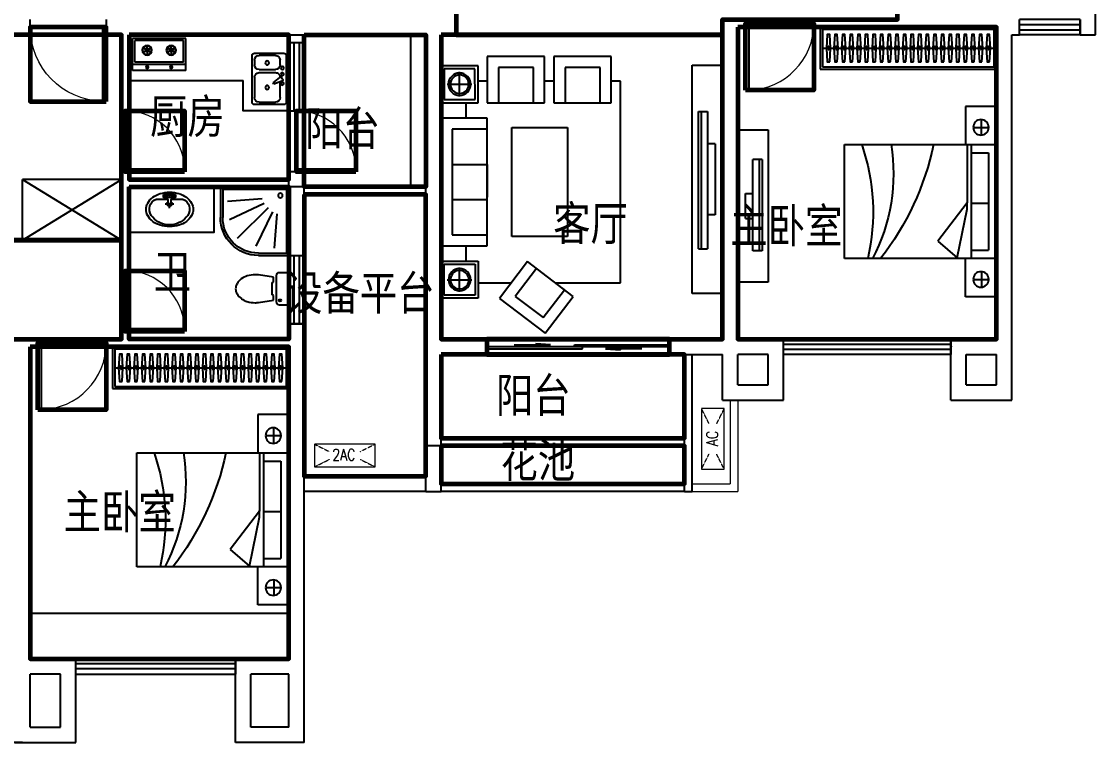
# Model space of a CAD drawing. Extents: x 4814447 to 4843647, y -954808 to -938608.
# Drawn here: x 4829533 to 4843647, y -954808 to -945333 of the extents above; entities that cross this region are included whole.
import ezdxf

# ---------------------------------------------------------------- set-up
doc = ezdxf.new("R2010")
doc.units = 0
doc.header["$MEASUREMENT"] = 0
doc.linetypes.add('DASH', pattern=[0.35, 0.25, -0.1])
doc.linetypes.add('HIDDEN', pattern=[0.375, 0.25, -0.125])
doc.layers.get('0').update_dxf_attribs({"linetype": 'CONTINUOUS'})
for name, color, linetype in [('BALCONY', 153, 'CONTINUOUS'), ('F1', 8, 'CONTINUOUS'), ('FURNITURE', 8, 'CONTINUOUS'), ('Furniture(家具)', 8, 'CONTINUOUS'), ('LINE', 21, 'CONTINUOUS'), ('LVTRY', 187, 'CONTINUOUS'), ('RAIL', 163, 'CONTINUOUS'), ('TEXT_文字_', 7, 'CONTINUOUS'), ('WALL', 2, 'CONTINUOUS'), ('wc', 8, 'CONTINUOUS'), ('WINDOW', 4, 'CONTINUOUS')]:
    doc.layers.add(name, color=color, linetype=linetype)
for name, color, linetype, lineweight in [('GT_卧室', 1, 'CONTINUOUS', 60), ('GT_卫生间', 5, 'CONTINUOUS', 60), ('GT_厨房', 4, 'CONTINUOUS', 60), ('GT_客厅', 2, 'CONTINUOUS', 60), ('GT_花园', 74, 'CONTINUOUS', 60), ('GT_过道', 30, 'CONTINUOUS', 60), ('GT_门', 245, 'CONTINUOUS', 60), ('GT_阳台', 6, 'CONTINUOUS', 60), ('GT_餐厅', 3, 'CONTINUOUS', 60), ('K_EQUPMENT_W', 6, 'CONTINUOUS', 9)]:
    doc.layers.add(name, color=color, linetype=linetype, lineweight=lineweight)
doc.styles.add('_HZTXT', font='txt.shx', dxfattribs={"width": 0.8, "bigfont": 'HZTXT.shx'})
doc.styles.add('_ZBHZ', font='simhei.ttf', dxfattribs={"width": 0.8})

# ---------------------------------------------------------------- blocks, each defined once
blk = doc.blocks.new('$PLAN$00001563')
for p, q in [((1250, 0), (-1250, 0)), ((-1250, 0), (-1250, -409)), ((-750, 0), (-750, -2000)), ((750, -2000), (750, 0)), ((1250, 0), (1250, -409)), ((-1023, -305), (-1023, -102)), ((639, -104), (-639, -104)), ((-639, -333), (-639, -104)), ((-22, -333), (-22, -104)), ((639, -333), (639, -104)), ((975, -305), (975, -102)), ((-920, -199), (-1125, -199)), ((873, -199), (1077, -199)), ((-1250, -409), (-750, -409)), ((750, -333), (-750, -333)), ((-740, -516), (-98, -388)), ((-18, -388), (-521, -770)), ((-98, -388), (-11, -388)), ((750, -388), (-18, -388)), ((1250, -409), (750, -409)), ((-521, -770), (-740, -516)), ((-750, -2000), (750, -2000))]:
    blk.add_line(p, q)
for centre in [(-1023, -205), (975, -205)]:
    blk.add_circle(centre, 102)
for centre, radius, start, end in [((1524, -4452), 3707, 102.0578, 127.8384), ((368, -3767), 2412, 80.8909, 117.5798), ((-135, -4317), 2694, 70.8175, 103.1624)]:
    blk.add_arc(centre, radius, start, end)
blk = doc.blocks.new('HYU')
for p, q in [((137720, -185365), (137332, -185874)), ((138351, -185846), (137720, -185365)), ((137749, -185581), (137454, -185967)), ((138136, -185875), (137749, -185581)), ((137963, -186355), (138351, -185846)), ((137332, -185874), (137963, -186355)), ((137454, -185967), (137479, -185986)), ((137841, -186262), (138136, -185875)), ((138520, -186574), (138520, -188340)), ((139159, -186574), (138520, -186574)), ((139160, -188340), (139159, -186574)), ((139006, -186728), (138520, -186728)), ((139006, -188186), (139006, -186728)), ((138520, -187700), (138520, -187245)), ((138520, -188186), (139006, -188186)), ((138520, -188340), (139160, -188340)), ((137599, -188553), (136806, -188553)), ((136806, -188553), (136806, -189193)), ((136959, -188553), (136959, -189039)), ((137445, -188553), (137415, -188553)), ((137445, -189039), (137445, -188553)), ((137599, -189193), (137599, -188553)), ((138520, -188553), (137727, -188553)), ((137727, -188553), (137727, -189193)), ((137880, -188553), (137880, -189039)), ((138366, -188553), (138336, -188553)), ((138366, -189039), (138366, -188553)), ((138520, -189193), (138520, -188553)), ((136959, -189039), (137445, -189039)), ((137880, -189039), (138366, -189039)), ((136806, -189193), (137599, -189193)), ((137727, -189193), (138520, -189193))]:
    blk.add_line(p, q)
at = {"linetype": 'ByBlock'}
for p, q in [((138648, -185849), (139159, -185849)), ((138648, -186361), (138648, -185849)), ((139159, -185849), (139159, -186361)), ((138690, -185892), (139117, -185892)), ((138690, -186318), (138690, -185892)), ((138904, -185935), (138904, -186276)), ((139117, -185892), (139117, -186318)), ((136678, -186063), (136678, -188852)), ((137579, -186063), (136678, -186063)), ((138648, -186063), (138185, -186064)), ((139074, -186105), (138733, -186105)), ((139159, -186361), (138648, -186361)), ((139117, -186318), (138690, -186318)), ((138818, -186574), (138818, -186361)), ((137411, -186702), (138179, -186702)), ((137411, -188212), (137411, -186702)), ((138179, -186702), (138179, -188212)), ((139006, -187214), (138520, -187214)), ((139006, -187700), (138520, -187700)), ((138179, -188212), (137411, -188212)), ((138818, -188553), (138818, -188340)), ((138648, -188553), (138648, -189065)), ((139160, -188553), (138648, -188553)), ((138690, -188596), (138691, -189022)), ((139117, -188596), (138690, -188596)), ((138904, -188638), (138904, -188979)), ((139117, -189022), (139117, -188596)), ((139160, -189065), (139160, -188553)), ((139074, -188809), (138733, -188809)), ((136678, -188852), (136806, -188852)), ((137599, -188852), (137727, -188852)), ((138520, -188851), (138648, -188851)), ((138648, -189065), (139160, -189065)), ((138691, -189022), (139117, -189022))]:
    blk.add_line(p, q, dxfattribs=at)
at = {"linetype": 'ByBlock', "extrusion": (0, 0, -1)}
for centre, major_axis, start_param, end_param in [((138904, -186105), (-10, 153), -1.508582, 4.774603), ((138904, -186105), (-14, 127), -1.464910568844046, 4.818274738335539), ((138904, -188809), (-16, 153), -1.464919, 4.818266), ((138904, -188809), (-13, 127), -1.465821, 4.817364)]:
    blk.add_ellipse(centre, major_axis=major_axis, ratio=1, start_param=start_param, end_param=end_param, dxfattribs=at)
blk = doc.blocks.new('A$C20217E62')
at = {"layer": 'F1'}
for p, q in [((644, 450), (31, 450)), ((0, 419), (0, 31)), ((31, 92), (31, 307)), ((92, 368), (298, 368)), ((306, 391), (267, 287)), ((267, 287), (285, 277)), ((285, 277), (355, 363)), ((335, 402), (350, 393)), ((419, 307), (419, 92)), ((460, 92), (460, 307)), ((522, 368), (583, 368)), ((644, 307), (644, 92)), ((675, 31), (675, 419)), ((31, 0), (644, 0)), ((358, 31), (92, 31)), ((583, 31), (522, 31))]:
    blk.add_line(p, q, dxfattribs=at)
for centre, radius in [((276, 399), 20.5), ((399, 399), 20.5), ((481, 399), 20.5), ((225, 199), 25.6), ((547, 199), 25.6)]:
    blk.add_circle(centre, radius, dxfattribs=at)
for centre, radius, start, end in [((31, 419), 30.7, 90, 180), ((644, 419), 30.7, 360, 90), ((92, 307), 61.4, 90, 180), ((325, 384), 20.5, 60, 159.4623), ((340, 376), 20.5, 320.5377, 60), ((358, 307), 61.4, 360, 90), ((522, 307), 61.4, 90, 180), ((583, 307), 61.4, 360, 90), ((31, 31), 30.7, 180, 270), ((92, 92), 61.4, 180, 270), ((358, 92), 61.4, 270, 360), ((522, 92), 61.4, 180, 270), ((583, 92), 61.4, 270, 360), ((644, 31), 30.7, 270, 360)]:
    blk.add_arc(centre, radius, start, end, dxfattribs=at)
blk = doc.blocks.new('A$C70047E59')
at = {"layer": 'wc'}
for p, q in [((0, 700), (0, 0)), ((0, 700), (424, 700)), ((80, 700), (80, 0)), ((110, 670), (110, 30)), ((110, 670), (394, 670)), ((258, 524), (232, 570)), ((277, 524), (304, 570)), ((394, 670), (394, 30)), ((424, 700), (424, 0)), ((249, 508), (196, 508)), ((258, 491), (232, 445)), ((277, 491), (304, 445)), ((287, 508), (340, 508)), ((249, 192), (196, 192)), ((258, 209), (232, 255)), ((258, 176), (232, 130)), ((277, 209), (304, 255)), ((277, 176), (304, 130)), ((287, 192), (340, 192)), ((0, 0), (424, 0)), ((110, 30), (394, 30))]:
    blk.add_line(p, q, dxfattribs=at)
for centre, radius in [((268, 508), 63.8), ((268, 508), 58.8), ((44, 508), 18.8), ((44, 508), 13.8), ((268, 508), 18.8), ((268, 508), 13.8), ((44, 192), 18.8), ((44, 192), 13.8), ((268, 192), 63.8), ((268, 192), 58.8), ((268, 192), 18.8), ((268, 192), 13.8)]:
    blk.add_circle(centre, radius, dxfattribs=at)
blk = doc.blocks.new('淋浴2')
for p, q in [((-900, -400), (-900, 0)), ((0, 0), (-900, 0)), ((0, -900), (0, 0)), ((-870, -400), (-870, -30)), ((-30, -30), (-870, -30)), ((-30, -870), (-30, -30)), ((-353, -159), (-805, -193)), ((-326, -216), (-778, -435)), ((-274, -273), (-679, -680)), ((-216, -326), (-431, -780)), ((-158, -352), (-189, -805)), ((-30, -870), (-400, -870)), ((0, -900), (-400, -900))]:
    blk.add_line(p, q)
blk.add_circle((-112, -112), 30)
for radius in [500, 470]:
    blk.add_arc((-400, -400), radius, 180, 270)
blk = doc.blocks.new('*U28')
for p, q in [((128, 210), (0, 210)), ((0, 210), (0, -210)), ((168, -170), (168, 170)), ((400, 181), (202, 152)), ((202, 152), (202, 90)), ((202, 90), (220, 82)), ((220, 82), (220, -80)), ((220, -80), (202, -85)), ((202, -85), (202, -152)), ((0, -210), (128, -210)), ((202, -152), (398, -181))]:
    blk.add_line(p, q)
blk.add_circle((118, 154), 14.5)
for centre, radius, start, end in [((128, 170), 40, 360, 90), ((446, -168), 352, 90.2924, 97.7689), ((446, -168), 352, 73.6387, 90.2924), ((470, -85), 266, 54.4566, 73.6387), ((508, -33), 201, 30.1295, 54.4566), ((565, 1), 135, 0.2924, 30.1295), ((565, 1), 135, 330.4554, 0.2924), ((469, 85), 266, 286.9462, 306.1283), ((507, 33), 201, 306.1283, 330.4554), ((128, -170), 40, 270, 360), ((444, 168), 352, 262.5124, 270.2924), ((444, 168), 352, 270.2924, 286.9462)]:
    blk.add_arc(centre, radius, start, end)
blk = doc.blocks.new('$PLAN$00002341')
for p, q in [((-52, 163), (56, 163)), ((-22, 144), (-17, 46)), ((21, 46), (26, 144)), ((-179, 92), (-17, 92)), ((-14, 36), (-54, 36)), ((-52, 110), (-20, 110)), ((2, -20), (2, 27)), ((58, 36), (18, 36)), ((21, 92), (183, 92)), ((24, 110), (56, 110))]:
    blk.add_line(p, q)
for centre, radius in [((-52, 137), 19.4), ((-52, 137), 12.6), ((56, 137), 19.4), ((56, 137), 12.6)]:
    blk.add_circle(centre, radius)
for centre, radius, start, end in [((-30, -139), 323, 106.7409, 125.9862), ((0, -237), 426, 90, 106.7409), ((-52, 137), 26.5, 90, 270), ((2, 126), 29.9, 37.4402, 142.5598), ((0, -237), 426, 73.2591, 90), ((56, 137), 26.5, 270, 90), ((30, -139), 323, 54.0138, 73.2591), ((-144, -37), 166, 150.2994, 180), ((-75, -77), 246, 125.9862, 150.2994), ((-114, -35), 148, 125.2171, 225.4044), ((-179, 57), 35.1, 90, 125.2171), ((2, 36), 30.9, 129.8713, 50.1287), ((2, 46), 19.1, 180, 0), ((2, 36), 19.3, 163.9274, 16.0726), ((183, 57), 35.1, 54.7829, 90), ((118, -35), 148, 314.5956, 54.7829), ((75, -77), 246, 29.7006, 54.0138), ((144, -37), 166, 0, 29.7006), ((-144, -37), 166, 180, 209.7006), ((-75, 3), 246, 209.7006, 234.0138), ((6, 59), 300, 221.743, 269.243), ((-2, 59), 300, 270.757, 318.257), ((75, 3), 246, 305.9862, 330.2994), ((144, -37), 166, 330.2994, 0), ((-30, 65), 323, 234.0138, 253.2591), ((0, 164), 426, 253.2591, 270), ((0, 164), 426, 270, 286.7409), ((30, 65), 323, 286.7409, 305.9862)]:
    blk.add_arc(centre, radius, start, end)
for p in [(2, 126, 0), (2, 36, 0)]:
    blk.add_point(p)
blk = doc.blocks.new('ewrew')
at = {"layer": 'FURNITURE'}
for p, q in [((-52631, 97939), (-53031, 97939)), ((-53031, 97939), (-53031, 94936)), ((-52631, 94936), (-52631, 97939)), ((-52748, 97329), (-52748, 95526)), ((-53031, 94936), (-52631, 94936))]:
    blk.add_line(p, q, dxfattribs=at)
at = {"layer": 'FURNITURE', "ltscale": 30}
for p, q in [((-52713, 97329), (-52833, 97329)), ((-52833, 97328), (-52833, 95526)), ((-52713, 95526), (-52713, 97329)), ((-52931, 96904), (-52931, 95971)), ((-52931, 96904), (-52833, 96904)), ((-52931, 95971), (-52833, 95971)), ((-52713, 95526), (-52833, 95526))]:
    blk.add_line(p, q, dxfattribs=at)
blk = doc.blocks.new('*U24')
blk.add_line((-970, -275), (1289, -275))
for points in [[(-1000, 0), (1319, 0), (1319, -550), (-1000, -550)], [(-970, -30), (1289, -30), (1289, -520), (-970, -520)]]:
    blk.add_lwpolyline(points, close=True)
at = {"elevation": 0}
for points in [[(-874, -95), (-862, -275), (-874, -455), (-906, -455), (-918, -275), (-906, -95)], [(-774, -95), (-762, -275), (-774, -455), (-806, -455), (-818, -275), (-806, -95)], [(-674, -95), (-662, -275), (-674, -455), (-706, -455), (-718, -275), (-706, -95)], [(-574, -95), (-562, -275), (-574, -455), (-606, -455), (-618, -275), (-606, -95)], [(-474, -95), (-462, -275), (-474, -455), (-506, -455), (-518, -275), (-506, -95)], [(-374, -95), (-362, -275), (-374, -455), (-406, -455), (-418, -275), (-406, -95)], [(-274, -95), (-262, -275), (-274, -455), (-306, -455), (-318, -275), (-306, -95)], [(-174, -95), (-162, -275), (-174, -455), (-206, -455), (-218, -275), (-206, -95)], [(-74, -95), (-62, -275), (-74, -455), (-106, -455), (-118, -275), (-106, -95)], [(26, -95), (38, -275), (26, -455), (-6, -455), (-18, -275), (-6, -95)], [(126, -95), (138, -275), (126, -455), (94, -455), (82, -275), (94, -95)], [(226, -95), (238, -275), (226, -455), (194, -455), (182, -275), (194, -95)], [(326, -95), (338, -275), (326, -455), (294, -455), (282, -275), (294, -95)], [(426, -95), (438, -275), (426, -455), (394, -455), (382, -275), (394, -95)], [(526, -95), (538, -275), (526, -455), (494, -455), (482, -275), (494, -95)], [(626, -95), (638, -275), (626, -455), (594, -455), (582, -275), (594, -95)], [(726, -95), (738, -275), (726, -455), (694, -455), (682, -275), (694, -95)], [(826, -95), (838, -275), (826, -455), (794, -455), (782, -275), (794, -95)], [(926, -95), (938, -275), (926, -455), (894, -455), (882, -275), (894, -95)], [(1026, -95), (1038, -275), (1026, -455), (994, -455), (982, -275), (994, -95)], [(1126, -95), (1138, -275), (1126, -455), (1094, -455), (1082, -275), (1094, -95)], [(1226, -95), (1238, -275), (1226, -455), (1194, -455), (1182, -275), (1194, -95)]]:
    blk.add_lwpolyline(points, close=True, dxfattribs=at)
at = {"ltscale": 15, "elevation": 0}
for points in [[(-894, -255), (-886, -255), (-886, -295), (-894, -295)], [(-794, -255), (-786, -255), (-786, -295), (-794, -295)], [(-694, -255), (-686, -255), (-686, -295), (-694, -295)], [(-594, -255), (-586, -255), (-586, -295), (-594, -295)], [(-494, -255), (-486, -255), (-486, -295), (-494, -295)], [(-394, -255), (-386, -255), (-386, -295), (-394, -295)], [(-294, -255), (-286, -255), (-286, -295), (-294, -295)], [(-194, -255), (-186, -255), (-186, -295), (-194, -295)], [(-94, -255), (-86, -255), (-86, -295), (-94, -295)], [(6, -255), (14, -255), (14, -295), (6, -295)], [(106, -255), (114, -255), (114, -295), (106, -295)], [(206, -255), (214, -255), (214, -295), (206, -295)], [(306, -255), (314, -255), (314, -295), (306, -295)], [(406, -255), (414, -255), (414, -295), (406, -295)], [(506, -255), (514, -255), (514, -295), (506, -295)], [(606, -255), (614, -255), (614, -295), (606, -295)], [(706, -255), (714, -255), (714, -295), (706, -295)], [(806, -255), (814, -255), (814, -295), (806, -295)], [(906, -255), (914, -255), (914, -295), (906, -295)], [(1006, -255), (1014, -255), (1014, -295), (1006, -295)], [(1106, -255), (1114, -255), (1114, -295), (1106, -295)], [(1206, -255), (1214, -255), (1214, -295), (1206, -295)]]:
    blk.add_lwpolyline(points, close=True, dxfattribs=at)
blk = doc.blocks.new('电视2')
at = {"layer": 'Furniture(家具)'}
for p, q in [((0, -400), (0, 0)), ((0, 0), (2000, 0)), ((1590, -116), (390, -116)), ((2000, 0), (2000, -400)), ((2000, -400), (0, -400))]:
    blk.add_line(p, q, dxfattribs=at)
at = {"layer": 'Furniture(家具)', "ltscale": 30}
for p, q in [((390, -82), (390, -202)), ((390, -82), (1590, -82)), ((1590, -82), (1590, -202)), ((1590, -202), (390, -202)), ((835, -300), (835, -202)), ((1165, -300), (1165, -202)), ((1165, -300), (835, -300))]:
    blk.add_line(p, q, dxfattribs=at)
blk = doc.blocks.new('A$C6669005D')
at = {"layer": 'K_EQUPMENT_W', "linetype": 'HIDDEN'}
for p, q in [((235, 89, 0), (402, 237, 0)), ((-370, 30, 0), (-151, -15, 0)), ((-293, -260, 0), (-125, -111, 0)), ((261, -8, 0), (480, -53, 0))]:
    blk.add_line(p, q, dxfattribs=at)
at = {"layer": 'K_EQUPMENT_W', "linetype": 'DASH', "extrusion": (-4.96878e-09, 3.63316e-09, 1)}
blk.add_lwpolyline([(402, 237), (480, -53), (-293, -260), (-370, 30)], close=True, dxfattribs=at)
at = {"layer": 'K_EQUPMENT_W', "style": '_HZTXT', "text_generation_flag": 4, "width": 0.8}
blk.add_text('AC', height=150, rotation=14.9223, dxfattribs=at).set_placement((-54, 28, 0))
blk = doc.blocks.new('A$C31923FBC')
at = {"layer": 'K_EQUPMENT_W', "linetype": 'HIDDEN'}
for p, q in [((0, 300), (200, 200, 0)), ((600, 200, 0), (800, 300, 0)), ((0, 0), (200, 100, 0)), ((600, 100, 0), (800, 0, 0))]:
    blk.add_line(p, q, dxfattribs=at)
at = {"layer": 'K_EQUPMENT_W', "linetype": 'DASH'}
blk.add_lwpolyline([(800, 0), (800, 300), (0, 300), (0, 0)], close=True, dxfattribs=at)
at = {"layer": 'K_EQUPMENT_W', "style": '_HZTXT', "width": 0.8}
blk.add_text('2AC', height=150, rotation=0.079, dxfattribs=at).set_placement((235, 84, 0))
blk = doc.blocks.new('$DorLib2D$00000001')
for p, q in [((0.45, 0.975), (0.5, 0.975)), ((0.45, 0), (0.45, 0.975)), ((0.5, 0), (0.5, 0.975)), ((0.5, 0), (0.45, 0))]:
    blk.add_line(p, q)
at = {"lineweight": 13}
blk.add_arc((0.475, 0), 0.975, 91.4693, 180, dxfattribs=at)
blk = doc.blocks.new('$DorLib2D$00000131')
at = {"color": 0, "linetype": 'Continuous'}
for p, q in [((0.15, 0.125), (0.2319, 0.1973)), ((0.2319, 0.1973), (0.2319, 0.125)), ((-0.5, 0.125), (-0.5, 0)), ((0.0192, 0.125), (-0.5, 0.125)), ((0.0192, 0), (0.0192, 0.125)), ((0.35, 0.125), (0.15, 0.125)), ((-0.5, 0), (0.0192, 0)), ((-0.024, 0), (0.5, 0)), ((-0.024, -0.125), (-0.024, 0)), ((0.5, 0), (0.5, -0.125)), ((-0.35, -0.125), (-0.15, -0.125)), ((-0.2319, -0.1973), (-0.2319, -0.125)), ((-0.15, -0.125), (-0.2319, -0.1973)), ((0.5, -0.125), (-0.024, -0.125))]:
    blk.add_line(p, q, dxfattribs=at)
blk = doc.blocks.new('$TCHSYS$WIN2D')
for p, q in [((-0.5, 0.5), (0.5, 0.5)), ((-0.5, 0.5), (-0.5, -0.5)), ((0.5, 0.5), (0.5, -0.5)), ((0.5, 0.1667), (-0.5, 0.1667)), ((0.5, -0.1667), (-0.5, -0.1667)), ((-0.5, -0.5), (0.5, -0.5))]:
    blk.add_line(p, q)

msp = doc.modelspace()

# ---------------------------------------------------------------- linework, layer by layer
at = {"layer": 'BALCONY', "linetype": 'ByBlock'}
for p, q in [((4834847, -947508), (4833247, -947508)), ((4834847, -947608), (4833247, -947608))]:
    msp.add_line(p, q, dxfattribs=at)
for points in [[(4838247, -950908), (4834847, -950908), (4834847, -949708)], [(4838247, -950808), (4835047, -950808), (4835047, -949708)], [(4838247, -951408), (4835047, -951408), (4835047, -951408)], [(4838247, -951508), (4835047, -951508), (4835047, -951508)], [(4829547, -954808), (4829547, -954808), (4826347, -954808)]]:
    msp.add_lwpolyline(points, dxfattribs=at)
at = {"layer": 'FURNITURE'}
for p, q in [((4829547, -948208), (4829547, -947408)), ((4830847, -947408), (4829547, -947408)), ((4829547, -947408), (4830847, -948208)), ((4829547, -948208), (4830847, -947408)), ((4830847, -948208), (4829547, -948208))]:
    msp.add_line(p, q, dxfattribs=at)
msp.add_lwpolyline([(4833047, -945508), (4834647, -945508), (4834647, -947508), (4833047, -947508)], close=True, dxfattribs=at)
at = {"layer": 'GT_卧室'}
for points in [[(4838947, -945408), (4838947, -949508), (4842347, -949508), (4842347, -945408), (4838947, -945408)], [(4829647, -949608), (4829647, -953708), (4833047, -953708), (4833047, -949608), (4829647, -949608)]]:
    msp.add_lwpolyline(points, dxfattribs=at)
at = {"layer": 'GT_卫生间'}
msp.add_lwpolyline([(4830947, -947508), (4833047, -947508), (4833047, -949508), (4830947, -949508), (4830947, -947508)], dxfattribs=at)
at = {"layer": 'GT_厨房'}
msp.add_lwpolyline([(4830947, -945508), (4830947, -947408), (4833047, -947408), (4833047, -945508), (4830947, -945508)], dxfattribs=at)
at = {"layer": 'GT_客厅'}
msp.add_lwpolyline([(4835047, -945508), (4835047, -949508), (4838747, -949508), (4838747, -945508), (4835047, -945508)], dxfattribs=at)
at = {"layer": 'GT_花园'}
msp.add_lwpolyline([(4835047, -950908), (4835047, -951408), (4838247, -951408), (4838247, -950908), (4835047, -950908)], dxfattribs=at)
at = {"layer": 'GT_过道'}
for points in [[(4835247, -944108), (4835247, -945508), (4838747, -945508), (4838747, -945308), (4841047, -945308), (4841047, -943608), (4840047, -943608), (4840047, -944308), (4838047, -944308), (4838047, -944108), (4835247, -944108)], [(4825747, -948208), (4825747, -949508), (4830847, -949508), (4830847, -948208), (4825747, -948208)]]:
    msp.add_lwpolyline(points, dxfattribs=at)
at = {"layer": 'GT_门'}
for points in [[(4839047, -946236), (4839047, -945358), (4839947, -945358), (4839947, -946236), (4839047, -946236)], [(4830647, -946383), (4830647, -945408), (4829647, -945408), (4829647, -946383), (4830647, -946383)], [(4831677, -947308), (4830897, -947308), (4830897, -946508), (4831677, -946508), (4831677, -947308)], [(4833927, -947308), (4833147, -947308), (4833147, -946508), (4833927, -946508), (4833927, -947308)], [(4831677, -949408), (4830897, -949408), (4830897, -948608), (4831677, -948608), (4831677, -949408)], [(4829747, -950436), (4829747, -949558), (4830647, -949558), (4830647, -950436), (4829747, -950436)], [(4835647, -949508), (4835647, -949708), (4838047, -949708), (4838047, -949508), (4835647, -949508)]]:
    msp.add_lwpolyline(points, dxfattribs=at)
at = {"layer": 'GT_阳台'}
for points in [[(4833247, -945508), (4834847, -945508), (4834847, -947508), (4833247, -947508), (4833247, -945508)], [(4833247, -947608), (4833247, -951308), (4834847, -951308), (4834847, -947608), (4833247, -947608)], [(4835047, -949708), (4835047, -950808), (4838247, -950808), (4838247, -949708), (4835047, -949708)]]:
    msp.add_lwpolyline(points, dxfattribs=at)
at = {"layer": 'GT_餐厅'}
msp.add_lwpolyline([(4826347, -945508), (4826347, -948208), (4830847, -948208), (4830847, -945508), (4826347, -945508)], dxfattribs=at)
at = {"layer": 'K_EQUPMENT_W'}
for p, q in [((4838847, -950308), (4838847, -951408)), ((4838947, -950308), (4838947, -951508)), ((4838347, -951408), (4838847, -951408)), ((4838347, -951408), (4838847, -951408)), ((4838347, -951508), (4838947, -951508))]:
    msp.add_line(p, q, dxfattribs=at)
at = {"layer": 'LINE'}
for p, q in [((4838247, -951508), (4838247, -949708)), ((4838347, -951508), (4838347, -949708)), ((4838247, -951508), (4838347, -951508))]:
    msp.add_line(p, q, dxfattribs=at)
at = {"layer": 'LVTRY'}
msp.add_line((4830947, -946108), (4832447, -946108), dxfattribs=at)
msp.add_lwpolyline([(4833047, -946508), (4832447, -946508), (4832447, -946108)], dxfattribs=at)
msp.add_lwpolyline([(4832059, -947508), (4832059, -948108), (4830947, -948108), (4830947, -947508)], close=True, dxfattribs=at)
at = {"layer": 'RAIL'}
for p, q in [((4834847, -951308), (4833247, -951308)), ((4834847, -951508), (4833247, -951508))]:
    msp.add_line(p, q, dxfattribs=at)
at = {"layer": 'WALL', "linetype": 'ByBlock'}
for p, q in [((4843647, -945508), (4843647, -943608)), ((4835247, -945508), (4835247, -945108)), ((4829647, -945508), (4829647, -945308)), ((4830647, -945308), (4830647, -945508)), ((4838747, -949508), (4838747, -945308)), ((4839047, -945408), (4839047, -945308)), ((4839947, -945308), (4839947, -945408)), ((4842647, -945508), (4842647, -945308)), ((4843447, -945308), (4843447, -945508)), ((4826347, -945508), (4829647, -945508)), ((4830647, -945508), (4830847, -945508)), ((4830847, -945508), (4830847, -946508)), ((4830947, -946508), (4830947, -945508)), ((4832447, -945508), (4830947, -945508)), ((4833047, -945508), (4832447, -945508)), ((4833047, -945508), (4833047, -945608)), ((4833247, -945608), (4833247, -945508)), ((4834847, -945508), (4833247, -945508)), ((4834847, -949608), (4834847, -945508)), ((4835047, -949508), (4835047, -945508)), ((4835247, -945508), (4835047, -945508)), ((4838947, -945408), (4839047, -945408)), ((4838947, -949508), (4838947, -945408)), ((4839947, -945408), (4841047, -945408)), ((4841047, -945408), (4842347, -945408)), ((4842347, -949508), (4842347, -945408)), ((4842547, -945508), (4842647, -945508)), ((4842547, -949608), (4842547, -945508)), ((4843447, -945508), (4843647, -945508)), ((4833047, -945608), (4833247, -945608)), ((4830847, -946508), (4830947, -946508)), ((4830947, -947308), (4830847, -947308)), ((4830847, -947308), (4830847, -947508)), ((4830947, -947408), (4830947, -947308)), ((4833247, -947308), (4833047, -947308)), ((4833047, -947308), (4833047, -947408)), ((4833247, -947508), (4833247, -947308)), ((4830947, -947408), (4833047, -947408)), ((4830847, -947508), (4830847, -948608)), ((4830947, -948608), (4830947, -947508)), ((4830947, -947508), (4833047, -947508)), ((4833047, -947508), (4833047, -948408)), ((4833247, -948408), (4833247, -947508)), ((4833047, -948408), (4833247, -948408)), ((4830847, -948608), (4830947, -948608)), ((4833247, -949308), (4833047, -949308)), ((4833047, -949308), (4833047, -949508)), ((4833247, -949608), (4833247, -949308)), ((4830947, -949408), (4830847, -949408)), ((4830847, -949408), (4830847, -949508)), ((4830947, -949508), (4830947, -949408)), ((4829447, -949508), (4829548, -949501)), ((4829555, -949502), (4829548, -949501)), ((4829747, -949508), (4829647, -949508)), ((4829647, -953208), (4829647, -949608)), ((4829647, -949608), (4829747, -949608)), ((4829747, -949608), (4829747, -949508)), ((4830847, -949508), (4830647, -949508)), ((4830647, -949508), (4830647, -949608)), ((4830647, -949608), (4830947, -949608)), ((4833047, -949508), (4830947, -949508)), ((4833047, -949608), (4830947, -949608)), ((4833047, -953708), (4833047, -949608)), ((4833247, -953808), (4833247, -949608)), ((4834847, -951508), (4834847, -949608)), ((4835647, -949508), (4835047, -949508)), ((4835647, -949708), (4835647, -949508)), ((4838747, -949508), (4838047, -949508)), ((4838047, -949508), (4838047, -949708)), ((4842547, -950308), (4842547, -949608)), ((4835047, -951508), (4835047, -949708)), ((4835047, -949708), (4835647, -949708)), ((4838047, -949708), (4838747, -949708)), ((4838747, -950308), (4838747, -949708)), ((4838947, -950108), (4838947, -949708)), ((4842347, -950108), (4842347, -949708)), ((4834847, -951508), (4835047, -951508)), ((4829647, -953708), (4829647, -953208)), ((4833247, -954808), (4833247, -953808)), ((4829647, -954608), (4829647, -953908)), ((4833047, -954608), (4833047, -953908)), ((4829447, -954808), (4829647, -954808)), ((4829647, -954808), (4829647, -954808))]:
    msp.add_line(p, q, dxfattribs=at)
at = {"layer": 'WALL'}
for p, q in [((4839447, -949508), (4838947, -949508)), ((4839547, -949508), (4839447, -949508)), ((4839547, -949708), (4839547, -949508)), ((4841747, -949508), (4841747, -949508)), ((4841747, -949508), (4841847, -949508)), ((4841747, -949508), (4841747, -949708)), ((4841754, -949609), (4841755, -949602)), ((4841847, -949508), (4841847, -949508)), ((4841847, -949508), (4841847, -949508)), ((4841847, -949508), (4842347, -949508)), ((4839347, -949708), (4838947, -949708)), ((4839347, -950108), (4839347, -949708)), ((4839547, -950308), (4839547, -949708)), ((4841747, -950308), (4841747, -949708)), ((4841947, -950108), (4841947, -949708)), ((4841947, -949708), (4842347, -949708)), ((4838947, -950108), (4839347, -950108)), ((4841947, -950108), (4842347, -950108)), ((4838747, -950308), (4839547, -950308)), ((4841747, -950308), (4841847, -950308)), ((4841847, -950308), (4842547, -950308)), ((4830147, -953708), (4829647, -953708)), ((4830247, -953708), (4830147, -953708)), ((4830247, -953908), (4830247, -953708)), ((4832447, -953708), (4832347, -953708)), ((4832347, -953708), (4832347, -953908)), ((4833047, -953708), (4832447, -953708)), ((4830047, -953908), (4829647, -953908)), ((4830047, -954608), (4830047, -953908)), ((4830247, -954808), (4830247, -953908)), ((4832347, -954808), (4832347, -953908)), ((4833047, -953908), (4832547, -953908)), ((4832547, -954608), (4832547, -953908)), ((4829647, -954608), (4830047, -954608)), ((4833047, -954608), (4832547, -954608)), ((4829647, -954808), (4830247, -954808)), ((4833247, -954808), (4832347, -954808))]:
    msp.add_line(p, q, dxfattribs=at)
at = {"layer": 'WINDOW', "linetype": 'ByBlock'}
for p, q in [((4830947, -947308), (4830947, -946508)), ((4830947, -949408), (4830947, -948608))]:
    msp.add_line(p, q, dxfattribs=at)
at = {"layer": 'WINDOW'}
for p, q in [((4842347, -949508), (4840047, -949508)), ((4829647, -953108), (4833047, -953108))]:
    msp.add_line(p, q, dxfattribs=at)

# ---------------------------------------------------------------- block references
at = {"layer": 'FURNITURE', "xscale": -1}
for name, p, rotation in [('*U24', (4841028, -945958), 180), ('$PLAN$00001563', (4842347, -947700), 270), ('*U24', (4831728, -950158), 180), ('$PLAN$00001563', (4833047, -951750), 270)]:
    msp.add_blockref(name, p, dxfattribs=dict(at, rotation=rotation))
at = {"layer": 'FURNITURE', "xscale": 0.9500000001888976, "yscale": 0.9499999999534336, "zscale": 0.95, "rotation": 180.0001349046615}
msp.add_blockref('HYU', (4967249, -1125526), dxfattribs=at)
at = {"layer": 'FURNITURE', "xscale": -1}
msp.add_blockref('ewrew', (4785716, -1043845), dxfattribs=at)
at = {"layer": 'FURNITURE', "rotation": 270}
msp.add_blockref('电视2', (4839347, -946758), dxfattribs=at)
at = {"layer": 'K_EQUPMENT_W', "extrusion": (4.79546e-09, -3.67961e-09, -1), "zscale": -0.9999999999999954, "rotation": 74.99867684194702}
msp.add_blockref('A$C6669005D', (-4838644, -950868, 0), dxfattribs=at)
at = {"layer": 'K_EQUPMENT_W'}
msp.add_blockref('A$C31923FBC', (4833382, -951186), dxfattribs=at)
at = {"layer": 'LVTRY', "extrusion": (4e-16, -6.6278e-12, -1), "zscale": -0.9999999999999998, "rotation": 89.99696392755168}
msp.add_blockref('A$C70047E59', (-4830992, -945979, 0), dxfattribs=at)
at = {"layer": 'LVTRY', "xscale": -1}
for name, p, rotation in [('A$C20217E62', (4832563, -946425), 270.002750591885), ('淋浴2', (4833047, -947508), 270)]:
    msp.add_blockref(name, p, dxfattribs=dict(at, rotation=rotation))
at = {"layer": 'LVTRY', "yscale": -1, "rotation": 179.9987564119829}
msp.add_blockref('$PLAN$00002341', (4831480, -947766), dxfattribs=at)
at = {"layer": 'LVTRY', "rotation": 179.9911174189901}
msp.add_blockref('*U28', (4833047, -948845), dxfattribs=at)
at = {"layer": 'WINDOW', "linetype": 'ByBlock'}
for name, p, xscale, yscale, zscale, rotation in [('$DorLib2D$00000001', (4839497, -945358), -900, -900, -900, 359.9999999999939), ('$DorLib2D$00000001', (4830147, -945408), -1000, 1000, -1000, 180.0000000000085), ('$TCHSYS$WIN2D', (4833147, -946058), 900, 200, 900, 90), ('$DorLib2D$00000001', (4830897, -946908), -800, -800, -800, 90.0000000000254), ('$DorLib2D$00000001', (4833147, -946908), -800, -800, -800, 90), ('$TCHSYS$WIN2D', (4833147, -948858), 900, 200, 900, 90), ('$DorLib2D$00000001', (4830897, -949008), -800, -800, -800, 90), ('$DorLib2D$00000001', (4830197, -949558), 900, 900, 900, 180.0000000000381), ('$DorLib2D$00000131', (4836847, -949608), 2400, -200, 2400, 180.0000000000137)]:
    msp.add_blockref(name, p, dxfattribs=dict(at, xscale=xscale, yscale=yscale, zscale=zscale, rotation=rotation))
at = {"layer": 'WINDOW'}
for p, xscale, yscale, zscale, rotation in [((4843047, -945408), -800.0000000003819, -200, -800.0000000003819, 1.21275e-11), ((4840647, -949608), 2200, 200, 2200, 180.0000000000058), ((4831297, -953808), -2100.00000000259, 200, -2100.00000000259, 180.0000000000116)]:
    msp.add_blockref('$TCHSYS$WIN2D', p, dxfattribs=dict(at, xscale=xscale, yscale=yscale, zscale=zscale, rotation=rotation))

# ---------------------------------------------------------------- texts
at = {"layer": 'TEXT_文字_', "style": '_ZBHZ', "width": 0.8}
for s, p in [('厨房', (4831223, -946804)), ('阳台', (4833262, -946963)), ('客厅', (4836520, -948211)), ('主卧室', (4838848, -948241)), ('卫', (4831272, -948846)), ('设备平台', (4832997, -949125)), ('阳台', (4835768, -950468)), ('花池', (4835827, -951325)), ('主卧室', (4830088, -952001))]:
    msp.add_text(s, height=450, dxfattribs=at).set_placement(p)

doc.saveas('drawing.dxf')
